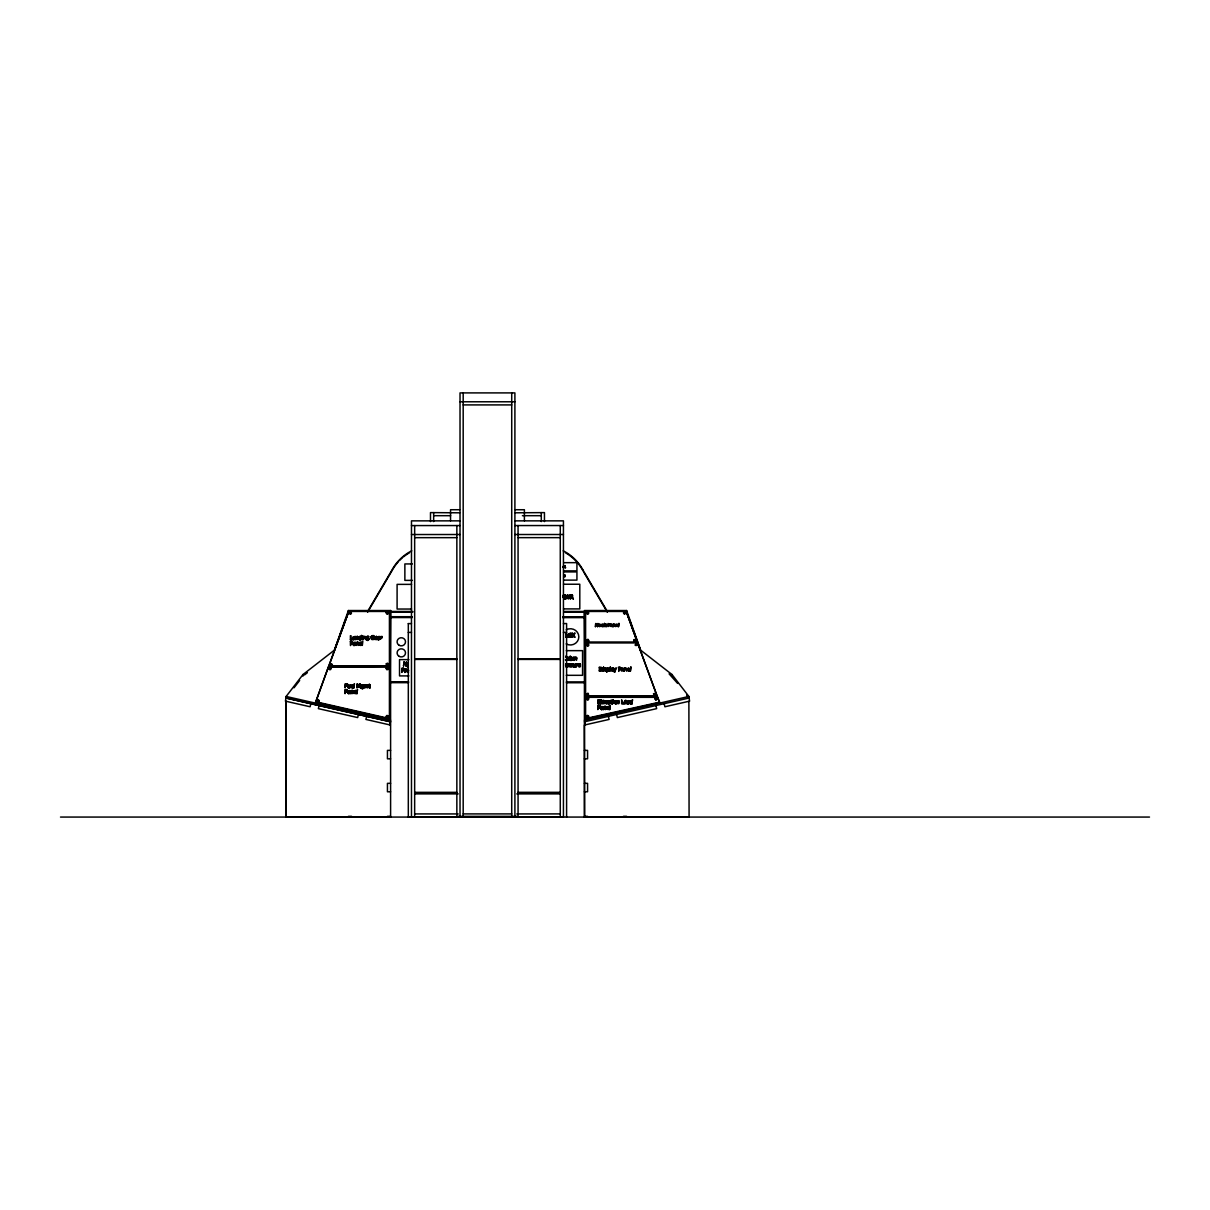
<?xml version="1.0" encoding="UTF-8"?>
<svg xmlns="http://www.w3.org/2000/svg" width="1210" height="1210" viewBox="0 0 1210 1210"><rect width="100%" height="100%" fill="white"/><g stroke="black" fill="none" stroke-linecap="round" stroke-linejoin="round"><path stroke-width="1.5" d="M352.836 643.417C350.719 636.551 350.461 652.765 350.401 641.406C353.184 640.12 353.895 644.764 350.93 644.113M352.73 639.228L350.93 638.698L352.73 638.698L352.73 639.636L350.401 639.636L350.401 635.643M350.93 639.228L350.93 635.643M358.372 637.942L356.511 637.171L355.997 639.636L355.997 636.505L357.842 637.821M358.659 643.72L356.799 642.933L356.3 645.414L356.3 642.283L358.145 643.599M361.397 639.107L361.397 635.477L361.397 639.636L358.886 638.139L359.446 636.641L360.898 636.611M362.803 641.255L362.289 645.414L362.289 641.255M362.138 639.107L362.682 635.613L362.652 639.107M365.753 637.942L363.892 637.171L363.393 639.636L363.393 636.505L365.238 637.821M368.793 639.349C369.065 630.955 363.892 641.708 368.279 639.001M382.33 637.05C378.231 642.828 381.619 633.768 381.422 637.655C383.646 636.883 381.044 636.551 380.742 636.505M389.423 718.15L389.423 666.68L328.5 666.68L315.613 702.254L389.423 719.073L389.423 717.621M389.423 666.286L389.423 610.914L348.979 610.914L328.833 665.757L389.423 666.286L328.833 665.757M347.754 613.863L333.627 652.311L348.389 610.536L390.603 610.536L389.907 724.896M585.111 724.896L584.415 612.109M571.135 635.704L571.075 634.373M563.315 567.188L563.225 566.31M572.587 658.633L570.908 660.176M363.439 687.068C363.166 690.88 359.869 687.567 361.14 685.238C363.923 682.621 364.679 689.639 361.2 688.248M368.793 638.819C369.035 642.192 364.528 639.515 368.279 639.288M588.695 644.975C585.232 643.024 588.483 647.728 588.574 644.249C585.988 642.268 586.336 647.97 588.65 645.686M568.201 634.6L568.201 635.794M568.171 635.341L568.292 634.206M578.002 664.85C577.851 668.343 582.63 666.181 578.637 665.863M616.283 701.997L615.497 703.812L613.621 702.828M353.819 692.377C356.587 686.176 356.466 698.004 353.819 691.848M361.775 644.159C361.003 648.787 357.147 638.472 361.775 643.917M374.722 638.351L376.113 636.43L377.323 638.381C376.703 640.846 372.68 637.367 376.809 636.596M624.148 702.541L625.162 701.029L626.251 702.223L624.663 702.223L626.205 701.921M358.871 638.351L358.901 637.504M371.092 636.974L371.364 638.472A1.573 1.361 0 0 0 372.181 639.061L373.769 639.198L373.769 637.776L372.846 637.776M601.945 668.888L601.385 670.521L599.328 670.642M588.741 640.377C587.546 636.989 585.413 642.631 588.635 640.604C587.122 637.806 585.716 643.191 588.635 641.134M568.034 664.351L568.095 664.411M572.617 666.226L570.47 666.71L571.952 666.196M345.591 692.377C348.586 693.027 347.83 688.384 345.062 689.67L345.062 693.663L345.591 690.063M347.557 691.455L347.315 690.033M567.082 658.784L567.021 659.919L568.836 657.968M614.12 702.526L614.937 700.62L616.283 702.526M608.766 669.311L608.418 670.658L607.269 670.658M600.629 708.833C605.938 703.494 597.725 710.058 602.519 709.317M631.968 700.802C627.34 700.59 633.556 706.216 630.47 701.997C633.178 698.291 627.43 704.81 631.968 703.554M630.47 702.526L631.968 701.679M366.781 638.305L368.279 637.504M564.314 596.606L564.329 595.683M319.213 701.18L318.2 699.501L317.171 701.18M588.665 716.547C585.368 714.384 588.12 719.284 588.559 715.806C585.791 713.643 586.457 719.738 588.665 717.016M637.337 645.429L636.324 643.75L635.295 645.429M563.739 595.698L563.27 596.787M571.256 597.059L572.209 596.001M404.367 669.16C404.73 671.565 404.019 666.755 401.871 668.283L401.871 672.442L402.401 668.722L403.565 668.873L403.732 670.204L402.401 670.552M572.027 658.21L571.574 659.964M350.93 643.72L352.579 643.236L350.401 641.406M345.062 690.184L346.967 690.411L345.591 691.455M347.028 690.728L345.954 691.984M355.589 643.1C353.743 640.604 353.411 644.915 355.09 644.249M602.519 707.699L601.188 709.015L603.019 709.075M609.991 702.042C609.81 698.488 606.603 704.159 609.477 703.176M628.943 703.554C625.857 704.764 629.472 698.11 629.442 702.042M571.135 635.416L570.439 636.808L568.897 636.778M568.413 666.15L569.653 665.863L568.367 665.197M572.088 666.317L571.891 665.757M310.834 703.675L310.123 706.761L285.439 701.15L286.135 696.461L303.014 674.514L333.627 650.738M319.062 705.551L318.366 708.636L357.676 717.575L358.372 714.475M366.615 716.35L365.904 719.436L390.391 725.047M605.726 670.627L604.637 669.206L605.484 668.858A1.573 1.361 0 0 1 606.149 669.13L606.149 668.631A1.573 1.361 0 0 0 605.484 668.359C605.756 669.402 606.573 672.79 604.123 669.266M605.726 670.128C603.049 669.448 605.287 672.745 606.24 670.128M571.68 635.507L570.318 637.322L568.443 636.248M578.486 665.092C578.788 662.369 581.965 666.181 578.486 664.85L578.894 666.362L580.331 666.029M407.241 671.489L408.36 669.629M368.763 639.122L366.736 640.105L366.827 638.154M570.53 660.388C570.712 648.666 568.398 664.547 572.39 659.556M570.999 664.713L572.496 664.381M609.265 669.569L607.269 670.506M564.934 594.912L565.962 599.056L567.354 595.562C568.322 605.665 570.848 588.302 568.458 598.421C567.43 587.712 565.72 605.408 565.493 594.912M564.949 565.917L565.191 567.55M616.268 702.299L614.332 703.267L614.589 701.059L615.708 702.965L613.954 702.995L614.393 700.711M359.839 644.718L359.93 642.767L361.684 643.387M350.764 686.085C354.666 691.091 349.735 683.166 352.866 686.297L351.278 686.115L353.365 686.403M375.251 638.593C377.58 634.872 374.435 639.47 377.323 638.139M606.618 708.092C610.747 712.645 605.121 704.492 609.205 708.107M629.775 669.992C624.95 672.246 632.149 664.91 627.476 670.159C631.59 673.531 625.358 666.589 629.835 669.357M624.178 702.314C627.763 703.948 624.663 704.19 624.98 701.24M368.279 636.611L368.022 640.12L367.053 638.532M368.309 637.035C366.751 635.885 365.299 639.319 367.704 639.167C367.477 639.53 366.04 636.354 368.793 636.505M362.924 684.875C364.921 692.922 358.599 684.784 362.924 685.223M359.188 643.826L360.262 642.752L361.276 643.811L359.688 643.811L361.23 643.508M350.794 686.312L352.155 685.223L353.335 686.115M601.96 702.239L603.306 700.983L604.546 702.329M404.382 669.705L402.401 670.99M603.518 625.963C601.612 628.625 600.009 623.558 603.2 625.056M570.107 666.392L570.137 665.5M352.912 642.676L352.579 643.75M601.899 669.266L599.858 670.234M315.613 702.254L328.5 666.68M328.833 666.286L348.979 610.914M571.075 635.734L570.651 636.687M614.166 702.087L615.708 702.087L614.166 702.42M608.706 669.735L607.269 670.143M606.074 702.707L607.42 700.696L606.286 703.827L605.257 700.696M606.074 703.237L606.891 700.696M360.898 637.504L359.43 638.759L360.898 638.85M564.631 576.247L564.843 574.886L564.087 575.279M615.799 668.026L614.71 672.11L613.621 668.026L614.983 670.461M362.924 685.752C359.067 685.677 365.042 688.656 361.382 687.84M563.225 567.475L563.315 566.598M588.635 695.054L587.667 693.708L586.805 695.115M571.589 635.9L569.94 637.065L568.806 635.734M606.286 703.827L607.42 700.696M407.437 667.088L406.878 662.838L408.239 664.986L407.422 662.838M578.062 664.789C580.83 661.507 581.254 666.226 578.894 666.362M614.71 672.11L616.329 668.026M388.228 665.001L387.578 663.67L386.293 664.789M353.169 637.005C356.814 635.553 349.947 640.514 354.787 639.364M355.09 643.175C352.458 642.283 352.821 646.836 355.09 645.127M350.25 691.878C350.431 688.596 345.243 693.905 350.25 693.133M377.898 637.005C381.332 635.855 374.903 640.166 380.016 639.107M609.477 701.588C606.921 700.59 607.239 705.279 609.477 703.554M628.943 701.588L627.188 702.087L627.461 703.766M332.493 665.001C329.71 662.354 333.295 664.517 330.663 665.001M572.088 596.742C570.772 590.283 570.288 606.588 570.258 594.912L572.315 595.108L572.769 596.197M614.166 672.11L614.71 670.506M358.629 685.828L360.338 683.892L360.338 687.9L359.809 684.376L358.765 686.418L357.404 684.376L356.905 687.9L356.905 683.892L358.765 686.932L357.404 684.905M359.597 683.892L358.629 686.357L357.631 683.892M358.765 686.932L359.809 684.905M358.977 637.761L360.898 636.974M371.198 637.141L371.364 636.838A1.649 1.422 0 0 1 372.181 636.218L372.967 636.097A2.571 2.223 0 0 1 374.011 636.294L372.166 636.188L371.636 638.214M367.613 611.473L391.828 570.288A46.857 45.632 0 0 1 409.479 552.017L411.718 550.852M367.613 612.184L391.828 571.014A46.857 45.632 0 0 1 398.362 561.712M598.36 705.99L597.831 709.589L597.831 705.596C599.706 704.613 600.523 707.941 598.36 707.381M598.36 707.774L599.752 707.472L598.799 705.99M347.557 690.97L347.24 692.014M572.557 666.15L570.47 666.468M572.466 666.559C570.606 664.502 573.328 663.019 570.56 664.411M655.366 695.251L654.625 693.799L653.551 695.084M571.165 635.341L569.668 633.511L568.745 635.704M574.493 633.117L573.812 635.311L575.068 633.117M571.922 637.277L573.192 635.053L571.922 637.277L573.48 635.447L574.463 636.989M572.496 637.277L573.48 635.447M565.66 664.759L567.127 664.744M578.561 664.759L579.802 664.411M564.889 575.915C563.573 578.002 565.312 572.315 563.845 576.701M568.443 634.146L570.681 633.178A1.543 1.482 0 0 1 571.438 633.843L571.68 634.887M406.878 670.098L408.314 669.478M354.787 637.746L353.456 639.046L355.286 639.107M379.516 639.364C376.007 640.105 378.397 636.989 379.516 638.472M350.25 691.364C348.707 688.702 347.996 693.375 349.735 692.861M354.409 691.787L355.891 691.772M604.455 702.662L602.519 702.435L604.002 701.921M602.277 669.765L600.251 670.642M294.015 687.794L299.641 680.489M361.14 685.767L363.439 685.284M606.815 707.502C610.974 705.838 604.939 709.347 609.205 707.805M563.27 597.029L563.285 595.38M570.787 597.059L573.358 599.056L572.088 596.5M567.082 659.027L568.851 658.467M598.814 707.774L600.326 706.897L599.449 705.642M570.001 666.317L568.004 666.468M569.88 666.68L568.413 666.392M570.969 634.388L569.048 633.889M568.639 664.986L570.046 664.381M570.833 636.218L569.441 636.52L568.745 635.416M568.7 666.256L569.623 666.317M568.655 633.843L570.681 633.465A1.543 1.482 0 0 1 571.438 634.131L571.589 634.479M373.769 638.29L372.846 637.367L374.298 637.367L374.298 639.409L372.181 639.591A1.573 1.361 0 0 1 371.349 639.001L371.364 636.309A1.649 1.422 0 0 1 372.181 635.704L372.967 635.568A2.571 2.223 0 0 1 374.011 635.764C374.813 636.279 368.823 638.23 373.769 638.668M364.679 685.057L365.753 684.709L365.874 687.9L366.509 684.951L367.84 684.905L368.097 686.176M565.463 660.01L566.703 659.269M576.701 664.562L577.699 663.715L576.701 664.154M576.701 664.804L577.488 664.214M406.439 669.78L405.38 670.098L406.469 669.553M405.38 670.37L406.378 669.251L405.38 669.69M576.701 664.381L577.79 663.972M304.481 674.968L307.385 672.699M574.886 657.544C578.032 655.275 576.081 664.245 576.217 658.104M574.886 657.786L576.489 657.665M364.679 685.571L368.022 685.737M570.576 657.529L571.725 657.408M570.576 657.771L571.498 657.136M574.947 666.317L573.661 666.665M568.851 659.843L567.218 660.221M402.401 670.279L403.626 670.325M588.272 614.045C590.344 611.912 584.944 612.139 587.213 614.075M568.851 658.618L567.52 659.737L568.851 659.435M570.576 658.179L572.027 658.452M571.846 596.727L570.787 596.832M604.44 624.889L606.059 624.133L604.955 625.6L606.195 626.644L604.955 624.889L606.059 624.133M381.241 637.413L382.239 637.035M360.898 639.379L359.34 639.515L358.871 637.836M356.511 636.793L358.372 637.413M356.511 637.322L357.767 637.05L357.857 638.154M363.892 636.793L365.753 637.413M363.892 637.322L365.148 637.05L365.254 638.154M356.799 642.57L358.659 643.191M356.799 643.1L358.054 642.812L358.16 643.932M351.46 690.819L353.32 691.455M351.46 691.349L353.32 691.969M624.889 668.313L626.614 668.343L626.75 671.142L626.236 669.145L624.889 669.19M624.889 668.827L626.75 669.448M604.244 706.746L606.089 707.381M604.244 707.275L605.953 707.305M617.312 700.983L619.172 701.603M349.735 687.083L347.875 686.448M349.735 687.613L347.875 686.977M565.66 665.682L567.611 666.71L565.69 666.725M607.269 668.298C609.87 666.438 610.006 672.442 607.269 671.005M354.787 638.835C351.066 640.74 355.71 633.934 355.286 637.322M355.09 644.612L353.214 644.295L355.09 643.69M379.516 638.835L378.155 638.85L379.516 638.275M349.735 693.39L347.845 692.906L349.735 691.954M612.759 670.869C608.297 671.611 613.53 665.893 613.258 669.357M623.165 670.869L621.426 670.869L621.411 669.417L623.165 668.918L621.547 668.525L623.165 669.342L621.547 670.476L623.165 669.78M607.722 702.087L607.995 703.237L609.477 703.025M600.629 708.319L602.519 708.788M627.188 702.087L627.461 703.237L628.943 703.025M565.841 664.502L566.961 663.715L565.66 663.866M350.945 614.06C353.123 612.033 347.709 612.033 349.887 614.06M387.835 614.06C390.013 612.033 384.599 612.033 386.776 614.06M350.93 643.191L352.322 642.752L350.93 642.328M330.496 669.735C332.901 667.118 327.033 667.103 329.438 669.735M345.591 691.984L346.801 691.772L346.907 689.776M387.835 669.735C390.24 667.118 384.372 667.103 386.776 669.735M588.226 699.955C590.646 697.338 584.763 697.323 587.183 699.955M362.924 687.023L361.382 687.144M362.924 687.552L361.563 687.764L360.913 686.569M572.527 664.093L570.651 664.26L571.423 665.636M574.886 657.968L575.96 657.665L576.232 658.724M574.886 658.21L576.066 657.968M574.947 665.893L574.175 666.256M574.947 666.135L573.858 666.196M604.44 625.177L606.195 625.918M360.898 638.472C359.007 640.014 359.052 635.598 360.898 637.141M630.516 702.405L631.968 702.662M354.787 638.275L353.547 638.547L354.787 638.472M349.735 692.302L348.495 692.574L349.735 692.498M364.679 685.949L365.859 686.055M602.519 708.228L601.279 708.5L602.519 708.425M628.943 702.466L627.567 703.04L628.943 703.176M367.326 638.653L368.279 638.411M361.699 686.796L362.924 686.66M355.09 644.764L353.713 644.627L355.09 644.053M612.759 669.992L611.383 669.856L612.638 668.51M623.165 669.992L621.804 669.856L623.165 669.433M609.477 702.662L608.146 702.707L609.477 702.466M628.943 702.662L627.567 702.511M361.775 643.629L359.688 643.629L361.684 644.249M356.345 693.027C352.337 694.827 354.984 688.172 356.421 692.165M626.75 702.329L624.663 702.042L626.659 702.662M376.824 638.048L375.493 637.534L375.508 639.077M352.821 685.994L351.52 685.783L351.535 687.341M608.706 708.001L607.36 707.487L607.375 709.03M570.576 659.616L571.725 659.873M573.101 665.893L573.661 666.907L575.461 666.649M604.425 668.691L605.756 668.525M349.735 686.705L348.389 686.584M349.735 687.235L348.646 687.507L348.374 686.251M351.46 691.197L352.639 690.986L352.821 692.18M351.46 691.727L352.715 691.606M624.889 668.691L626.069 668.48L626.236 669.659M604.244 707.124L605.423 706.912L605.59 708.107M604.244 707.653L605.575 707.774M617.312 701.876L618.643 702.012M607.269 669.175L608.721 669.417M565.66 664.108L566.961 663.715M613.652 624.33L615.179 624.36L615.3 626.644L614.771 624.511L613.652 624.587M613.652 625.056L615.285 625.328M609.477 702.102L607.662 703.403M612.139 626.447L610.521 626.356L612.139 625.464L610.672 624.178L612.502 624.42L612.578 626.644L612.078 624.526L610.702 624.481M563.875 596.938L564.964 599.056L562.998 597.256M618.658 702.345C617.539 700.726 617.796 700.454 619.172 702.133M567.43 666.029L565.993 666.362M612.139 625.479L610.929 625.389L612.139 624.98M612.139 626.205L610.46 625.404L612.139 624.693M617.977 626.205L616.344 626.16M566.703 659.889L565.841 660.191M566.703 660.131L565.841 660.433M613.652 625.313L614.861 625.615M604.546 702.571C600.659 702.647 606.044 704.825 601.945 702.012M568.897 663.655C571.922 664.562 565.524 663.413 569.426 665.757M565.69 666.483L567.611 666.468M578.592 666.483L580.513 666.468M616.268 624.95L617.75 624.995M374.298 638.88L372.181 639.061L371.636 637.685M624.829 614.075C627.93 611.443 621.199 611.428 624.284 614.075M367.583 686.388L366.388 686.176M374.722 637.821L375.342 639.5L377.263 639.485M359.173 643.599C358.508 646.337 363.756 645.989 361.684 642.858M353.093 687.809C354.727 680.776 347.24 688.656 353.305 687.734M356.375 692.982L354.333 692.407L356.421 692.407M604.259 703.736C604.486 694.222 598.98 707.653 604.304 702.753M608.917 709.514C610.112 702.087 603.745 711.208 608.917 708.984M626.477 703.736C626.674 694.207 621.169 707.638 626.508 702.753M571.68 657.68L570.984 657.257M369.352 686.675L370.275 687.87L368.838 687.098M369.337 686.372L370.245 687.477L368.838 686.569M567.233 657.786L568.836 658.21M628.943 702.102L627.067 703.237M580.059 663.806L578.365 664.29L578.002 665.772M353.471 642.782L355.407 643.055M618.008 625.812C614.756 627.203 615.966 622.364 618.038 624.693C614.12 624.39 620.322 627.884 615.769 625.963M584.415 720.222L688.883 696.461L689.579 701.15L664.88 706.761L664.184 703.675M584.415 721.795L688.883 698.064L686.63 695.115M585.595 718.543L659.556 702.163L657.59 696.794L585.595 696.794L585.595 719.073L659.556 702.677L659.389 701.724M567.203 657.529L569.35 658.391M568.685 663.942L570.061 664.093M656.122 700C659.526 698.382 653.294 696.506 655.578 699.41C659.495 698.503 652.719 697.746 655.835 700M353.138 637.095L355.105 637.292M377.868 637.095L380.016 637.851M353.441 642.858L355.09 643.085M621.516 668.586L623.664 669.357M600.871 707.048L603.019 707.82M610.672 624.889L612.578 625.419M611.247 702.602L612.169 703.796L610.732 703.025M610.732 702.496L612.139 703.403L611.231 702.299M565.463 659.783L566.492 659.662M408.496 671.762L407.165 670.748M567.762 658.815L568.277 659.995M568.216 660.191L567.021 659.677M568.851 658.86L567.808 659.995M612.759 669.78C611.549 671.58 609.9 669.765 612.759 669.433M625.237 701.165L626.236 700.771M408.466 672.488L406.651 670.718M460.027 401.78L514.9 401.78M463.188 404.911L511.724 404.911M459.618 509.728L450.543 509.728L450.543 520.784M515.309 509.728L524.399 509.728L524.399 520.784M459.618 512.813L430.488 512.601L430.488 521.586M515.309 512.813L544.455 512.601L544.455 521.586M433.649 515.687L450.649 515.687M522.402 515.687L541.293 515.687M460.254 520.86L411.476 520.86L411.476 817.098M514.658 520.86L563.436 520.86L563.436 817.068L408.314 817.098L408.314 623.558M411.476 525.579L460.027 525.563M514.9 525.563L563.436 525.548M563.436 534.502L514.9 534.517M411.476 534.533L460.027 534.517M414.652 537.663L456.851 537.663M518.061 537.648L560.275 537.648M564.087 562.665L576.928 562.665L576.928 570.878L564.087 570.878M412.383 563.936L404.866 563.936L404.866 580.377L412.383 580.377M565.554 567.55L564.571 567.308L565.554 567.747M564.087 571.906L576.928 571.906L576.928 580.119L564.087 580.119M563.845 576.746L565.085 576.762M411.566 584.37L397.092 584.37L397.092 609.038L411.566 609.038M563.527 584.233L579.802 584.233L579.802 608.902L563.527 608.902M570.258 595.139L572.496 595.26M570.787 595.592L571.952 595.728M627.264 613.863L641.391 652.311L626.614 610.536L584.415 610.536L584.415 817.098L689.08 817.098L688.883 701.316M626.024 610.914L637.458 642.54L626.024 610.914L585.595 610.914L585.595 642.54M348.979 611.443L412.807 611.473M564.026 611.473L626.024 611.443M390.21 612.184L412.807 612.184M564.026 612.184L584.733 612.184M390.603 616.707L412.262 616.707M562.741 616.782L584.415 616.782M390.603 617.554L412.262 617.554M562.741 617.629L584.415 617.629M408.314 623.634L411.476 623.558M563.436 623.604L566.598 623.528L566.598 817.068M595.426 624.254L597.997 624.254M595.895 624.753L597.528 624.753M608.464 624.768C612.124 621.562 606.255 631.106 607.995 623.543L610.203 624.073L608.464 625.041M595.895 625.192L597.528 625.192M595.895 625.479L597.528 625.479M608.464 625.479L609.628 625.267L609.22 624.557M608.464 625.752L610.142 625.267L609.174 624.269M603.987 625.918L606.195 626.644M408.314 632.422L411.476 632.422M563.436 632.391L566.598 632.391M565.645 633.117L566.174 636.808L567.974 636.808M572.557 633.117L573.525 634.917M566.174 636.536L567.974 637.277L565.645 637.277M565.645 636.989L567.974 636.989M375.236 637.519L376.824 637.519M372.846 637.897L374.298 637.897M352.73 639.107L350.401 639.636M585.595 642.011L637.458 642.011M637.791 642.933L585.595 642.933L585.595 696.461L657.272 696.461L637.791 643.448M359.688 643.296L361.276 643.811M350.93 643.584L352.155 643.508L352.246 641.527M566.28 650.647L582.57 650.647L582.57 675.316L566.28 675.316M566.658 657.136L565.887 656.667M566.658 657.378L565.887 656.909M414.652 658.951L456.851 658.951M518.061 658.936L560.275 658.936M414.652 659.435L456.851 659.435M518.061 659.42L560.275 659.42M408.904 659.631L399.527 659.631L399.527 675.906L408.904 675.906M404.08 663.383L405.925 663.383M404.08 663.67L405.925 663.67M404.08 663.836L405.925 663.836M404.08 664.124L405.925 664.124M565.584 664.85L567.127 664.502M565.584 665.092L567.671 665.228M580.573 665.228L578.546 665.923M565.584 665.47L567.671 664.955M328.5 667.209L389.423 666.68M602.277 668.525L599.858 667.557L599.858 670.748M599.328 667.663L600.251 667.663M618.476 667.663L620.533 667.89L619.021 668.948M599.858 668.056L601.778 668.722M619.021 668.056L620.458 668.722L619.021 669.448M401.871 668.57L403.928 668.525M402.401 669.009L403.777 669.402M627.763 669.039L629.366 669.039M619.021 669.342L620.987 667.935M627.763 669.372L629.85 669.372M619.021 669.841C622.016 670.521 621.199 665.908 618.476 667.164C619.717 677.902 617.055 664.29 620.896 668.222M627.763 669.886L629.85 669.886M407.165 670.385L408.768 670.385M402.401 670.718L404.049 670.597M390.603 681.82L408.617 681.82M566.386 681.895L584.415 681.895M390.603 682.667L408.617 682.667M566.386 682.742L584.415 682.742M347.452 684.3L345.591 684.3L345.062 687.9L345.062 683.892L347.452 683.892L347.452 684.83M348.374 684.754L348.026 687.598M368.838 684.754L368.838 685.646M369.337 684.754L370.275 685.646L369.337 685.646M369.337 685.132L370.275 685.132M345.591 685.284L347.376 685.284L347.376 686.221L345.591 686.221M364.165 685.284L365.723 685.208L365.874 686.388M369.337 685.284L370.275 685.284M351.278 685.767L352.866 686.297M345.591 690.592L347.028 691.258M356.421 691.878C351.218 692.392 357.237 692.286 356.148 693.587M355.937 692.075L354.333 692.075C354.712 689.307 357.948 693.012 354.333 691.545L354.485 692.967M585.595 695.932L657.272 695.932M585.595 697.323L657.59 697.323L659.556 702.677M600.341 700.227L598.36 700.227L598.36 703.418L600.341 703.418M610.732 700.696L610.732 701.588M611.231 700.696L612.169 700.696L611.231 701.588M611.231 701.059L612.169 701.059M598.36 701.18L600.205 701.18L600.205 702.118L598.36 702.118M611.231 701.21L612.169 701.21M598.36 701.588L600.205 701.588M598.36 701.709L600.205 701.709M624.663 701.709L626.251 702.223M602.459 702.042L604.546 702.042M604.047 702.223L602.459 702.223C602.761 699.486 606.044 703.207 602.459 701.709L602.61 703.131M626.75 702.571L624.814 703.131M598.36 702.889L600.341 702.889L600.341 703.827L597.831 703.827L597.831 699.819L600.341 699.819L600.341 700.756M622.182 702.889L623.982 702.889L623.982 703.827L621.653 703.827L621.653 699.819L622.182 703.418L623.982 703.418M597.831 703.297L600.341 703.297M604.697 700.696L606.286 703.297M621.653 703.297L623.982 703.297M597.831 706.126L598.844 706.126M607.117 707.472L608.706 707.472M598.36 708.304L600.266 707.593L599.525 706.126M390.603 750.381L387.442 750.381L387.442 758.821L390.603 758.821M584.415 750.381L587.576 750.381L587.576 758.821L584.415 758.821M390.603 783.339L387.442 783.339L387.442 791.779L390.603 791.779M584.415 783.339L587.576 783.339L587.576 791.779L584.415 791.779M414.652 792.338L456.851 792.338M518.061 792.323L560.275 792.323M414.652 792.822L456.851 792.822M518.061 792.807L560.275 792.807M414.652 793.881L458.212 793.881M516.791 793.881L560.275 793.881M414.652 813.922L458.212 813.937M463.188 813.906L511.724 813.906M516.791 813.937L560.275 813.906M348.389 816.327L351.565 816.327M387.442 816.327L390.603 816.327M584.415 816.327L587.576 816.327M623.452 816.327L626.614 816.327M457.924 816.357L517.018 816.357M60.5 817.068L1149.5 817.068M379.501 637.7C376.688 637.579 378.957 635.22 380.016 637.322M628.822 701.694C625.752 702.057 628.686 699.274 629.442 701.513M609.432 701.77C606.452 701.966 609.084 699.319 609.991 701.513M568.791 658.089L567.203 657.287L569.169 657.741M408.314 669.19L406.878 669.826L406.757 671.641M346.03 690.063L347.467 690.744M407.573 671.641L408.496 672.049L406.878 671.611M361.971 686.902L362.123 688.49M406.469 669.266L406.167 670.038M600.75 667.678L601.899 669.024M571.68 665.697L570.515 664.804M570.999 664.471L572.602 665.742M568.549 664.623L570.137 665.742M568.76 665.061L570.016 665.288M565.841 656.198L566.703 656.501M565.841 656.44L566.703 656.743M286.135 696.461L390.603 720.222M315.613 701.724L389.423 718.543M375.312 638.26L377.233 638.472L377.051 639.561M607.178 708.213L609.114 708.425L607.133 708.546M351.339 686.509L353.275 686.736L351.293 686.856M361.382 688.369L361.593 686.69M563.467 594.942C565.841 595.834 561.985 598.239 564.964 599.056M563.467 595.184L564.102 595.26M605.529 669.644C602.156 669.523 606.301 666.12 606.18 669.13M603.019 707.29L601.264 706.443L600.871 707.487M573.601 665.379L573.994 666.241M564.646 574.78L564.767 576.081M563.225 550.852L565.463 552.017A46.857 45.632 0 0 1 583.114 570.288L607.329 611.473M570.485 666.15L572.103 665.712M571.952 657.242L572.572 658.542M386.565 717.409C390.573 718.453 386.308 712.72 386.293 717.001M641.391 650.738L671.989 674.514L688.883 696.461M669.085 673.834L677.615 683.408M567.157 663.806L567.671 665.197M563.558 595.486L563.573 596.863M630.637 702.707L630.833 703.872M348.011 693.39L347.981 691.923M571.937 597.105L573.358 598.814M369.413 686.872L369.715 687.945M612.699 669.1L611.141 669.039L611.111 668.086L613.077 668.283L613.258 671.142L612.759 668.843M568.639 636.823L568.292 635.9M573.812 635.023L575.083 637.277M571.952 633.117L573.192 635.341M573.48 635.719L574.463 637.277M584.037 572.602L607.329 612.184M627.128 702.874L627.309 703.66M626.72 702.042L626.417 700.908M610.793 703.403L611.231 699.94L611.413 703.857M613.621 668.54L614.71 671.021M406.878 663.11L407.967 665.591M638.441 645.217L657.272 696.461M572.511 658.013L572.587 658.875M573.691 666.271L573.601 663.715L573.086 665.621M627.279 669.659L629.079 671.187L629.85 669.145M616.268 702.208L614.166 700.817M567.641 594.912L568.458 598.421M655.941 705.551L656.652 708.636L617.342 717.575L616.631 714.475M608.403 716.35L609.099 719.436L584.415 725.047L584.611 817.098M608.766 669.826C607.481 667.663 607.859 668.011 609.28 669.765M601.899 668.525L601.945 669.402M403.837 669.281L403.792 670.068L403.777 669.115M627.279 670.159L628.353 667.981L629.85 669.644M576.746 658.497L576.489 657.423M367.583 685.858L366.388 685.646M671.989 674.514L671.989 676.103M631.786 702.783L631.771 703.706M631.59 702.874L631.559 703.796M631.181 702.949L631.333 703.872M630.97 700.635L630.955 701.603M631.015 702.934L631.076 703.902M630.728 700.711L630.697 701.8M630.516 700.832L630.591 701.936M629.366 701.104L628.943 703.827L628.943 700.726M628.368 702.949L628.58 703.766M627.899 702.934L627.96 703.902L627.703 702.208M626.614 610.536L626.614 612.109M626.039 700.681L626.084 701.709M625.812 700.635L625.706 701.513M623.12 668.586C624.133 675.694 623.921 664.26 621.516 669.039M619.036 701.014L618.658 703.827L618.628 700.681M618.431 700.635L618.491 701.664M618.219 700.62L618.265 701.573M617.992 700.635L617.902 701.588M615.724 700.817L615.648 701.906M615.648 702.602L615.724 703.691M615.497 700.711L615.436 701.664M615.436 702.859L615.497 703.812M614.241 702.602L614.453 703.373M609.961 701.286L609.477 703.827L609.477 700.726M608.433 702.934L608.509 703.902M608.494 706.458L608.539 707.472M608.403 702.102L608.327 703.887M608.252 706.413L608.433 707.396M608.146 702.329L608.146 703.842M605.953 706.776L605.59 709.589L605.544 706.458M605.363 706.398L605.318 707.381M605.151 706.383L605.015 707.336M604.682 706.489L604.834 707.351M603.835 700.681L603.881 701.709M603.593 700.635L603.654 701.558M602.943 706.867L602.519 709.589L602.504 706.504M601.476 708.712L601.536 709.665M601.279 707.971L601.355 709.65M600.75 707.85L600.78 709.317M600.236 706.141L600.009 707.411M599.676 705.717L599.691 707.593M583.114 570.288L583.114 571.014A46.857 45.632 0 0 0 565.463 552.743M579.862 663.715L579.908 664.502M573.691 666.029L573.842 666.952M571.891 665.515L571.967 666.891M570.787 663.882L570.515 665.046M569.018 657.363L569.35 660.388L568.851 657.272M564.994 565.539L564.934 567.55M560.275 525.548L560.275 817.068M541.293 512.601L541.293 521.586M518.061 525.563L518.061 817.083M514.9 817.083L514.9 392.902L460.027 392.902L460.027 817.083M511.724 392.902L511.724 817.083M463.188 392.902L463.188 817.083M456.851 525.563L456.851 817.083M433.649 512.601L433.649 521.586M414.652 525.579L414.652 817.098M405.864 669.357L405.758 670.128M403.716 668.419L403.686 669.266M390.603 610.536L390.603 817.098L285.923 817.098L285.923 701.316M382.118 636.505L382.299 637.504M381.921 636.52L381.831 637.504M381.725 636.596L381.619 637.564M379.834 636.762L379.516 639.636L379.516 636.536M378.715 638.774L378.533 639.712M378.427 637.927L378.352 639.697M378.276 638.018L378.185 639.651M377.762 637.897L377.702 639.213M376.613 636.505L376.658 637.519M376.386 636.445L376.431 637.367M369.352 687.9L369.337 684.013L368.899 687.477M368.097 638.517L368.022 640.12M368.022 685.208L367.583 687.9L367.568 684.739M367.901 638.593L367.87 640.181M367.704 684.815L367.946 685.571M367.507 638.668L367.477 640.241M367.296 636.46L367.265 637.413M367.205 684.694L367.432 685.737M367.053 636.52L367.008 637.594M366.963 684.724L367.084 685.631M366.842 636.641L366.917 637.731M366.736 638.88L366.736 640.105M366.736 684.799L366.917 685.662M365.692 636.989L365.753 639.636L365.254 637.625M365.496 684.694L365.632 685.677M365.269 684.709L365.208 685.662M365.027 636.445L365.148 637.564M364.815 636.43L364.845 637.383M364.573 636.46L364.482 637.398M362.743 686.766L362.667 688.369M362.546 686.856L362.516 688.445M362.35 686.902L362.334 688.475M361.941 684.709L361.911 685.677M361.699 684.784L361.654 685.858M361.533 644.34L361.488 645.323M361.488 684.89L361.563 685.994M361.064 642.268L361.109 643.296M360.822 642.223L360.882 643.145M360.504 638.683L360.489 639.621M360.308 638.744L360.262 639.682M359.899 636.46L360.035 637.383M359.93 638.759L359.99 639.712M359.657 636.536L359.733 637.504M359.657 638.623L359.748 639.697M359.446 636.641L359.521 637.761M359.567 638.517L359.536 639.621M358.644 642.964L358.16 645.414L357.933 642.223M358.417 642.465L358.599 643.296M358.221 636.823L357.857 639.636L357.631 636.445M357.721 642.207L357.752 643.16M357.419 636.43L357.585 637.428M357.479 642.223L357.389 643.175M357.177 636.46L357.283 637.383M356.95 636.52L357.101 637.398M355.71 690.532L355.755 691.545M355.407 642.525L355.09 645.414L355.075 642.313M355.483 690.471L355.528 691.394M355.105 636.762L355.286 639.636L354.969 637.156M354.288 644.552L354.106 645.49M354.001 643.69L353.925 645.474M353.743 638.759L353.804 639.712M353.743 643.917L353.743 645.429M353.547 638.018L353.456 639.651M353.32 643.675L353.26 644.99M353.184 690.849L352.821 693.663L352.579 690.471M353.033 637.897L353.048 639.364M352.654 684.754L352.7 685.783M352.458 641.633L352.322 643.281M352.428 684.709L352.473 685.631M352.382 690.456L352.549 691.455M352.14 690.486L352.246 691.409M351.913 690.547L352.049 691.424M350.053 690.789L349.735 693.663L349.735 690.577M349.145 687.008L349.07 687.945M348.949 687.023L348.813 687.976M348.541 686.917L348.631 687.961M348.692 692.785L348.767 693.738M348.389 610.536L348.389 612.109M348.389 684.603L348.389 688.308M348.495 692.044L348.404 693.678M346.665 689.715L346.741 690.728M303.014 674.514L303.014 676.103M286.135 701.316L286.135 817.098M566.174 629.82A8.44 8.137 0 0 1 578.834 636.868A8.44 8.137 0 0 1 566.174 643.902M399.33 560.669A46.857 45.632 0 0 1 402.461 557.719M403.565 556.812A46.857 45.632 0 0 1 409.479 552.743M600.871 625.025C599.495 629.109 598.103 622.515 600.417 625.025C598.239 628.308 598.451 621.637 600.871 625.025M600.871 625.752C598.33 629.064 598.269 622.409 600.871 625.752M603.533 625.025C600.916 628.368 600.931 621.698 603.533 625.025M586.668 612.547C588.196 616.041 589.648 609.9 586.668 612.547M586.684 693.89C588.166 697.399 589.678 691.273 586.684 693.89M602.489 668.903L601.673 670.869L599.328 671.142L599.328 667.164L601.673 667.436L602.489 668.903M386.293 663.791C387.669 667.33 389.348 661.235 386.293 663.791M349.403 612.502C350.749 616.056 352.488 609.976 349.403 612.502M386.293 612.502C387.639 616.056 389.378 609.976 386.293 612.502M633.692 640.559C634.63 644.128 637.443 638.245 633.964 639.621C633.48 643.206 637.443 638.653 633.692 640.514M601.657 624.723C601.4 629.109 604.803 623.301 601.657 624.723M653.536 693.859C654.474 697.505 656.879 691.621 653.536 693.859M616.268 624.632L617.614 624.829L616.268 624.632M329.044 668.495C330.164 671.051 331.918 666.74 329.044 668.495M317.277 700.484C318.396 703.055 320.151 698.745 317.277 700.484M386.398 668.495C387.502 671.051 389.257 666.74 386.398 668.495M386.398 716.305C387.502 718.861 389.257 714.565 386.398 716.305M623.649 612.729C624.753 615.285 626.508 610.989 623.649 612.729M586.789 698.714C587.909 701.271 589.663 696.975 586.789 698.714M635.401 644.733C636.52 647.305 638.275 642.994 635.401 644.733M599.071 625.328L600.372 625.328L599.071 625.328M601.718 625.328L603.019 625.328L601.718 625.328M604.44 623.437L603.987 626.644L604.44 623.437M618.96 623.437L618.522 626.644L618.96 623.437M595.895 623.543L595.426 626.644L595.895 623.543M597.997 623.543L597.528 626.644L597.997 623.543M613.652 624.133L613.213 626.644L613.652 624.133M573.631 657.227L573.132 660.388L573.631 657.227M574.886 657.227L574.372 660.388L574.886 657.227M404.08 661.87L403.535 666.014L404.08 661.87M406.454 661.87L405.925 666.014L406.454 661.87M575.461 663.715L574.947 666.876L575.461 663.715M576.701 663.715L576.187 666.876L576.701 663.715M610.324 666.997L609.825 671.142L610.324 666.997M630.879 666.997L630.38 671.142L630.879 666.997M603.578 667.133L603.049 671.142L603.578 667.133M607.269 668.026L606.755 672.11L607.269 668.026M624.889 668.026L624.39 671.142L624.889 668.026M405.38 669.251L404.866 672.442L405.38 669.251M354.394 683.741L353.88 687.9L354.394 683.741M350.234 684.754L349.735 687.9L350.234 684.754M364.679 684.754L364.165 687.9L364.679 684.754M347.376 685.692L345.591 685.692L347.376 685.813M357.449 689.503L356.95 693.663L357.449 689.503M351.46 690.532L350.96 693.663L351.46 690.532M601.4 699.667L600.901 703.827L601.4 699.667M613.092 699.803L612.562 703.827L613.092 699.803M632.482 699.667L631.968 703.827L632.482 699.667M617.312 700.696L616.798 703.827L617.312 700.696M610.233 705.43L609.719 709.589L610.233 705.43M604.244 706.458L603.73 709.589L604.244 706.458M390.603 721.795L286.135 698.064L390.603 721.795M399.194 656.395A4.22 4.069 0 0 0 405.516 652.871A4.22 4.069 0 0 0 399.194 649.346A4.22 4.069 0 0 0 399.194 656.395M399.179 645.323A4.22 4.069 0 0 0 405.516 641.799A4.22 4.069 0 0 0 399.179 638.275A4.22 4.069 0 0 0 399.179 645.323"/></g></svg>
